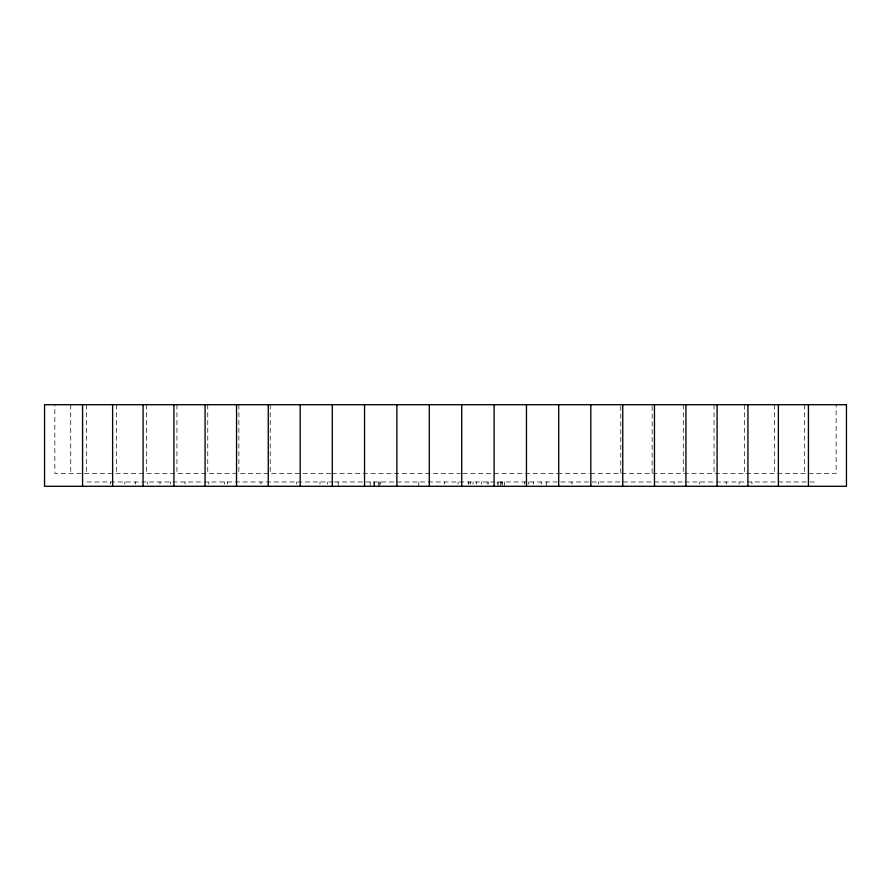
<?xml version="1.0" encoding="UTF-8"?>
<svg xmlns="http://www.w3.org/2000/svg" width="891" height="891" viewBox="0 0 891 891"><rect width="100%" height="100%" fill="white"/><g stroke="black" fill="none" stroke-linecap="round" stroke-linejoin="round"><path stroke-width="0.67" stroke-dasharray="4.46 3.34" d="M330.784 473.399L54.852 473.399L54.852 404.714M331.964 473.399L460.357 473.399M462.863 473.399L557.454 473.399M557.655 473.399L589.207 473.399M590.321 473.399L836.148 473.399L836.148 404.714M333.189 481.986L86.494 481.986L86.494 484.136M334.57 481.986L683.531 481.986M684.867 481.986L808.605 481.986M809.964 481.986L814.129 481.986L814.129 484.136M804.395 404.714L804.395 473.399M774.669 404.714L774.669 473.399M751.959 481.986L751.959 484.136M744.553 404.714L744.553 473.399M739.085 481.986L739.085 484.136M726.198 481.986L726.198 484.136M714.059 404.714L714.059 473.399M699.669 481.986L699.669 484.136M683.252 404.714L683.252 473.399M674.108 481.986L674.108 484.136M652.134 406.096L652.134 473.399M620.782 406.096L620.782 473.399M598.44 481.986L598.44 484.136M571.922 481.986L571.922 484.136M546.361 481.986L546.361 486.286M541.171 481.986L541.171 484.136M533.553 481.986L533.553 484.136M528.307 481.986L528.307 484.136M524.354 481.986L524.354 484.136M504.462 481.986L504.462 486.286M502.234 481.986L502.234 486.286M501.789 481.986L501.789 484.136M500.386 481.986L500.386 486.286M498.114 481.986L498.114 486.286M497.301 481.986L497.301 484.136M488.658 481.986L488.658 484.136M487.188 481.986L487.188 484.136M481.452 481.986L481.452 484.136M476.741 481.986L476.741 484.136M473.076 481.986L473.076 484.136M470.459 481.986L470.459 484.136M468.889 481.986L468.889 484.136M468.365 481.986L468.365 484.136M458.085 481.986L458.085 484.136M444.353 481.986L444.353 484.136M418.781 481.986L418.781 486.286M380.301 481.986L380.301 484.136M379.766 481.986L379.766 486.286M378.541 481.986L378.541 486.286M374.476 481.986L374.476 486.286M373.908 481.986L373.908 486.286M370.188 481.986L370.188 486.286M338.19 481.986L338.19 486.286M327.487 481.986L327.487 484.136M319.969 481.986L319.969 484.136M296.647 481.986L296.647 484.136M270.218 404.714L270.218 473.399M260.974 481.986L260.974 484.136M238.866 404.714L238.866 473.399M227.294 481.986L227.294 484.136M224.61 481.986L224.61 484.136M208.806 481.986L208.806 484.136M207.748 404.714L207.748 473.399M185.05 481.986L185.05 484.136M176.941 404.714L176.941 473.399M170.537 481.986L170.537 484.136M160.001 481.986L160.001 484.136M147.561 481.986L147.561 484.136M146.447 404.714L146.447 473.399M135.387 481.986L135.387 484.136M124.851 481.986L124.851 484.136M116.331 404.714L116.331 473.399M110.25 481.986L110.25 484.136M86.605 404.714L86.605 473.399M70.734 404.714L70.734 473.399"/><path stroke-width="1.34" d="M808.427 404.714L808.427 486.286M778.378 404.714L778.378 486.286M747.917 404.714L747.917 486.286M717.088 404.714L717.088 486.286M685.925 404.714L685.925 486.286M654.462 404.714L654.462 486.286M622.753 404.714L622.753 486.286M590.822 404.714L590.822 486.286M558.713 404.714L558.713 486.286M526.458 404.714L526.458 486.286M494.115 404.714L494.115 486.286M461.716 404.714L461.716 486.286M429.284 404.714L429.284 486.286M396.885 404.714L396.885 486.286M364.542 404.714L364.542 486.286M332.287 404.714L332.287 486.286M300.178 404.714L300.178 486.286M268.247 404.714L268.247 486.286M236.538 404.714L236.538 486.286M205.075 404.714L205.075 486.286M173.912 404.714L173.912 486.286M143.083 404.714L143.083 486.286M112.622 404.714L112.622 486.286M82.573 404.714L82.573 486.286M846.45 404.714L44.55 404.714L44.55 486.286L846.45 486.286L846.45 404.714"/></g></svg>
